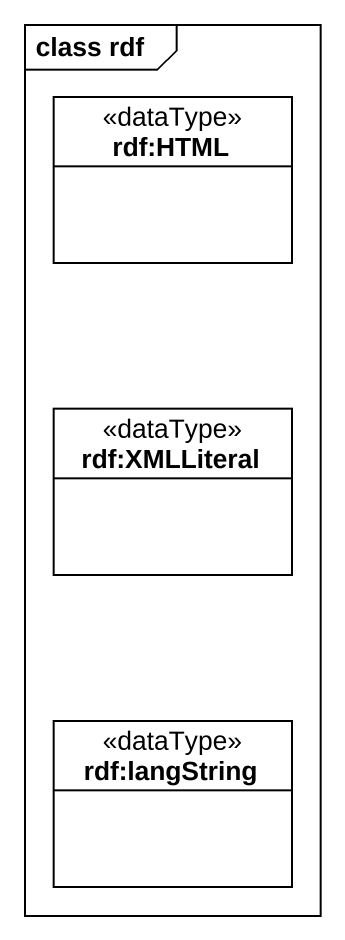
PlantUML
@startuml
mainframe class rdf
hide circle
hide empty members
class "rdf:HTML" as rdf_HTML <<dataType>>
class "rdf:XMLLiteral" as rdf_XMLLiteral <<dataType>>
class "rdf:langString" as rdf_langString <<dataType>>
@enduml
